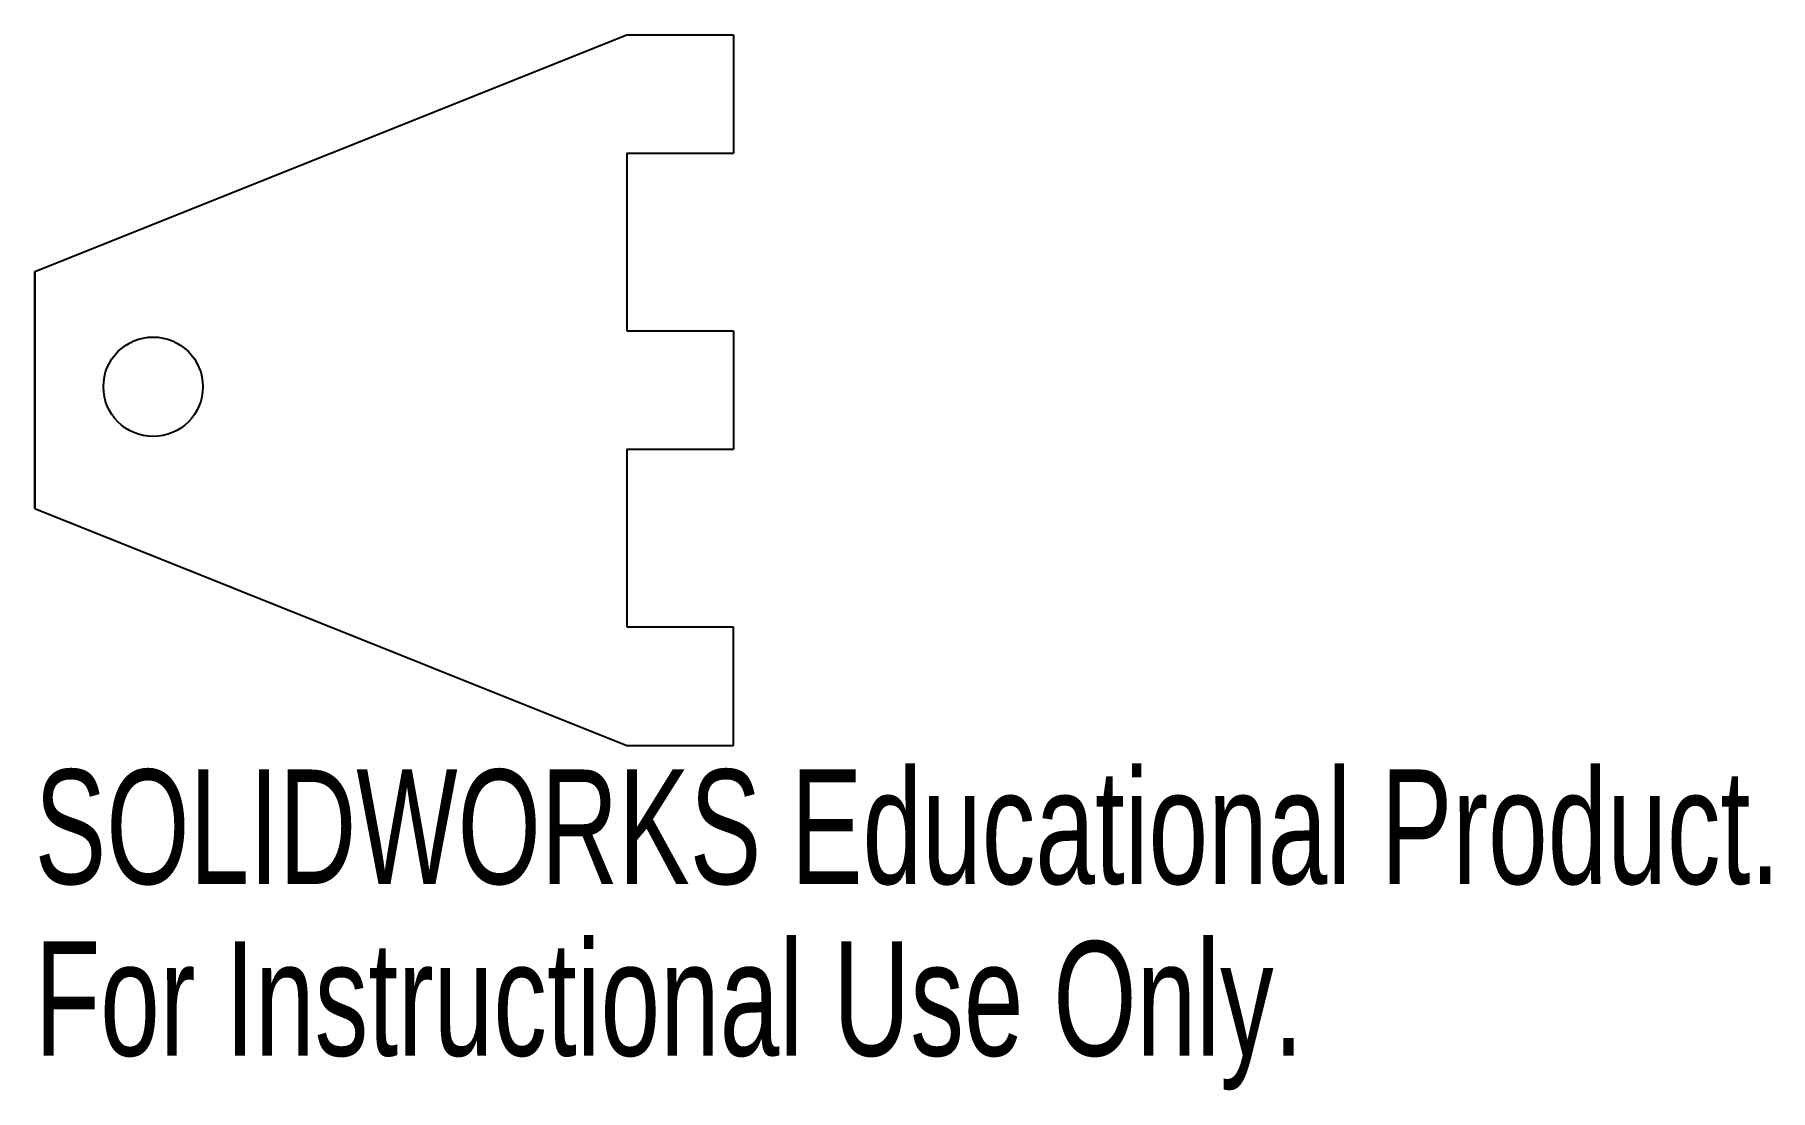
# Model space of a CAD drawing. Header units: millimetres. Extents: x -17.7 to 55.5, y -38.4 to 6.1.
import ezdxf

# ---------------------------------------------------------------- set-up
doc = ezdxf.new("R2010")
doc.units = ezdxf.units.MM
doc.styles.add('SLDTEXTSTYLE0', font='TXT', dxfattribs={"width": 0.7})

msp = doc.modelspace()

# ---------------------------------------------------------------- linework, layer by layer
at = {"color": 7, "linetype": 'Continuous'}
for p, q in [((-17.721, -3.882), (7.279, 6.118)), ((7.279, 6.118), (11.779, 6.118)), ((11.779, 6.118), (11.779, 1.118)), ((7.279, 1.118), (7.279, -6.382)), ((7.279, 1.118), (11.779, 1.118)), ((-17.721, -3.882), (-17.721, -13.882)), ((-17.721, -13.882), (-17.721, -3.882)), ((7.279, -6.382), (11.779, -6.382)), ((11.779, -6.382), (11.779, -11.382)), ((7.279, -11.382), (7.279, -18.882)), ((7.279, -11.382), (11.779, -11.382)), ((-17.721, -13.882), (7.279, -23.882)), ((7.279, -18.882), (11.779, -18.882)), ((11.779, -23.882), (11.779, -18.882)), ((7.279, -23.882), (11.779, -23.882))]:
    msp.add_line(p, q, dxfattribs=at)
msp.add_circle((-12.721, -8.744), 2.1, dxfattribs=at)

# ---------------------------------------------------------------- texts
at = {"color": 7, "linetype": 'Continuous', "char_height": 4.83362, "attachment_point": 1, "style": 'SLDTEXTSTYLE0'}
for s, insert in [('SOLIDWORKS Educational Product.', (-17.721, -24.901)), ('For Instructional Use Only.', (-17.721, -32.152))]:
    msp.add_mtext(s, dxfattribs=dict(at, insert=insert))

doc.saveas('drawing.dxf')
